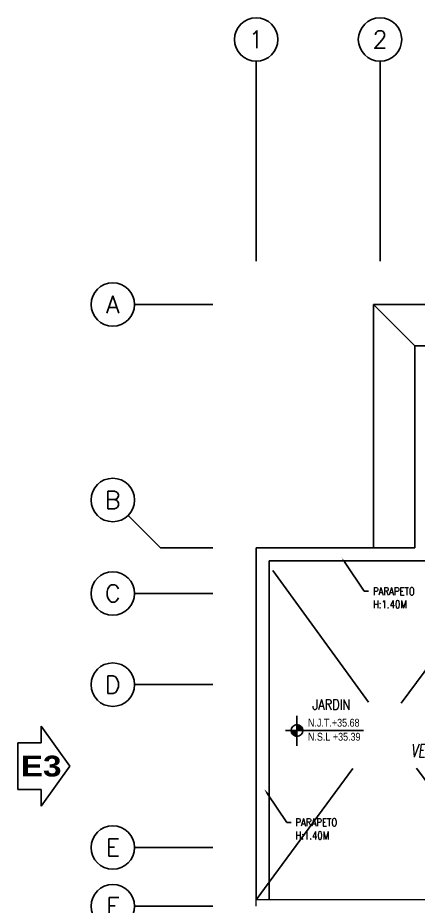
# Model space of a CAD drawing. Header units: millimetres. Extents: x -3 to 53, y -269 to 39.
# Drawn here: x -2.74 to 1.86, y -157.09 to -146.86 of the extents above; entities that cross this region are included whole.
import ezdxf
from ezdxf import colors
from ezdxf.entities.mleader import LeaderData, LeaderLine
from ezdxf.enums import TextEntityAlignment as Align
from ezdxf.math import Vec2, Vec3

# ---------------------------------------------------------------- set-up
doc = ezdxf.new("R2010")
doc.units = ezdxf.units.MM
doc.header["$LTSCALE"] = 15
for name, pattern in [('CENTER', [2, 1.25, -0.25, 0.25, -0.25]), ('HIDDEN2', [0.1875, 0.125, -0.0625]), ('PHANTOM', [63.5, 31.75, -6.35, 6.35, -6.35, 6.35, -6.35]), ('PHANTOM2', [1.25, 0.625, -0.125, 0.125, -0.125, 0.125, -0.125])]:
    doc.linetypes.add(name, pattern=pattern)
doc.layers.get('0').update_dxf_attribs({"color": 250})
for name, color, linetype in [('A-CORTE', 250, 'CENTER'), ('A-EJES', 251, 'PHANTOM'), ('A-LINEAS', 250, 'Continuous'), ('A-MURO BAJO', 251, 'Continuous'), ('A-NIVELES-NPT', 252, 'Continuous'), ('A-PROYECCIONES', 250, 'HIDDEN2'), ('A-TEXTO-AMBIENTE', 252, 'Continuous'), ('A-TEXTO-INDICACIONES', 250, 'Continuous'), ('L3 Equipos y Ductos', 160, 'Continuous'), ('L6 Linea fina', 141, 'Continuous')]:
    doc.layers.add(name, color=color, linetype=linetype)
doc.layers.add('A-MUROS', color=252, linetype='Continuous', lineweight=30)
doc.layers.add('DLP_MURO ALTO', color=250, linetype='Continuous', lineweight=20)
doc.styles.add('JNV ING', font='romans.shx', dxfattribs={"width": 0.7, "oblique": 8, "height": 0.15})
doc.styles.add('R140', font='', dxfattribs={"height": 3.55})
doc.styles.add('R160-75', font='', dxfattribs={"height": 0.6})
doc.styles.add('R80', font='ARIALN.TTF', dxfattribs={"height": 2.03})
doc.styles.add('ROMANS', font='romans.shx', dxfattribs={"width": 0.8})
doc.styles.add('TXT_COTAS', font='romans.shx', dxfattribs={"width": 0.8})
doc.styles.get('R140').set_extended_font_data('Arial Black', bold=True)
doc.styles.get('R160-75').set_extended_font_data('Arial Black', bold=True)

# ---------------------------------------------------------------- blocks, each defined once
blk = doc.blocks.new('SIM NIVEL PLANTA')
at = {"linetype": 'Continuous'}
h = blk.add_hatch(dxfattribs=at)
h.set_pattern_fill('_USER', color=256, scale=0.089997, angle=45, style=0, pattern_type=0)
h.set_pattern_definition([(45, (31854.49523, 23864.84028), (-0.06363728001, 0.06363728001), [])])
h.paths.add_polyline_path([(-17.33, 0), (-15.98, 0, 0.409209), (-17.33, 1.33)])
h.paths.add_polyline_path([(-18.68, 0, 0.004279), (-18.68, -0.02, 0.414214), (-17.33, -1.37), (-17.33, 0)])
for p, q in [((-17.33, -3.58), (-17.33, 3.34)), ((-2, 0), (-20, 0))]:
    blk.add_line(p, q)
blk.add_circle((-17.33, -0.02), 1.35, dxfattribs=at)
at = {"style": 'R80'}
blk.add_attdef('N.P.T.+0.00', text='', height=1.8, dxfattribs=at).set_placement((-8.87, 1.77), align=Align.MIDDLE_CENTER)
blk = doc.blocks.new('*U107')
blk.add_lwpolyline([(-4.5, 4.5), (0, 4.5), (0, 7.71), (5.54, 0), (0, -7.71), (0, -4.5), (-4.5, -4.5)], close=True)
at = {"linetype": 'Continuous', "style": 'R140'}
blk.add_attdef('ELEVACION', text='', height=3.55, dxfattribs=at).set_placement((0, 0), align=Align.MIDDLE_CENTER)
blk = doc.blocks.new('Cortes-Elev.')
at = {"layer": 'A-CORTE', "linetype": 'CENTER', "ltscale": 0.5}
ref = blk.add_blockref('*U107', (-2.474, 30.737), dxfattribs=dict(at, xscale=0.05980032655866058, yscale=0.05980032655866058, zscale=0.05980032655866058))
ref.add_attrib('ELEVACION', 'E3', dxfattribs={"layer": '0', "linetype": 'Continuous', "height": 0.2392, "style": 'R160-75'}).set_placement((-2.474, 30.738), align=Align.MIDDLE_CENTER)
blk = doc.blocks.new('Ejes_Torre G')
at = {"layer": 'A-EJES', "linetype": 'PHANTOM2', "ltscale": 0.5}
blk.add_line((-1.1, 11.05), (-1.473, 11.423), dxfattribs=at)
for points in [[(0, 16.65), (0, 14.35)], [(1.425, 16.65), (1.425, 14.35)], [(-1.4, 13.85), (-0.5, 13.85)], [(-1.1, 11.05), (-0.5, 11.05)], [(-1.4, 10.525), (-0.5, 10.525)], [(-1.4, 9.475), (-0.5, 9.475)], [(-1.4, 7.6), (-0.5, 7.6)], [(-1.4, 6.925), (-0.5, 6.925)]]:
    blk.add_lwpolyline(points, dxfattribs=at)
at = {"layer": 'A-EJES', "linetype": 'Continuous'}
for centre in [(0, 16.9), (1.425, 16.9), (-1.65, 13.85), (-1.65, 11.6), (-1.65, 10.525), (-1.65, 9.475), (-1.65, 7.6), (-1.65, 6.925)]:
    blk.add_circle(centre, 0.25, dxfattribs=at)
at = {"layer": 'A-EJES', "linetype": 'Continuous', "style": 'ROMANS'}
for s, p in [('1', (0, 16.9)), ('2', (1.425, 16.9)), ('A', (-1.65, 13.85)), ('B', (-1.65, 11.6)), ('C', (-1.65, 10.525)), ('D', (-1.65, 9.475)), ('E', (-1.65, 7.6)), ('F', (-1.65, 6.925))]:
    blk.add_text(s, height=0.2, dxfattribs=at).set_placement(p, align=Align.MIDDLE_CENTER)
blk = doc.blocks.new('A$Cf63d7a2a')
at = {"layer": 'L6 Linea fina'}
ml = blk.add_multileader_mtext('Standard', dxfattribs=at)
ml.set_content('VENTILACIÓN\\PNATURAL', color=12, style='JNV ING')
ml.set_leader_properties(color=256, linetype='ByLayer', lineweight=-1)
ml.build(insert=Vec2(0, 0))
ml.multileader.update_dxf_attribs({"dogleg_length": 0.05, "arrow_head_size": 0.15})
ctx = ml.context
ctx.base_point, ctx.char_height, ctx.arrow_head_size, ctx.landing_gap_size, ctx.plane_origin = Vec3(1.363, -2.222), 0.15, 0.15, 0.07, Vec3(3.103, -2.632)
ctx.text_align_type = 2
notes = []
notes.append((ctx, [(0, (1, 1, 0), (2.478, -2.222), (-1, 0), 0.05, [(0, [(3.103, -2.632)], 0, [])])]))
ctx.mtext.insert, ctx.mtext.alignment, ctx.mtext.flow_direction = Vec3(2.358, -2.147), 3, 5
for ctx, leaders in notes:
    for number, flags, end, landing, length, lines in leaders:
        leader = LeaderData()
        leader.index, (leader.has_last_leader_line, leader.has_dogleg_vector, leader.attachment_direction) = number, flags
        leader.last_leader_point, leader.dogleg_vector, leader.dogleg_length = Vec3(end), Vec3(landing), length
        for number, points, colour, breaks in lines:
            line = LeaderLine()
            line.index, line.vertices, line.color, line.breaks = number, Vec3.list(points), colors.encode_raw_color(colour), breaks
            leader.lines.append(line)
        ctx.leaders.append(leader)

msp = doc.modelspace()

# ---------------------------------------------------------------- linework, layer by layer
at = {"layer": 'A-LINEAS'}
msp.add_line((1.35, -150.1644), (1.825, -150.6393), dxfattribs=at)
msp.add_lwpolyline([(15.1, -150.6393), (15.1, -150.1643), (1.35, -150.1644), (1.35, -152.9643)], dxfattribs=at)
at = {"layer": 'A-MURO BAJO'}
for p, q in [((10.35, -150.6393), (1.825, -150.6393)), ((1.825, -150.6393), (1.825, -152.9643)), ((1.825, -152.9643), (0, -152.9643)), ((0, -152.9643), (0, -157.0143)), ((1.975, -153.1143), (0.15, -153.1143)), ((0.15, -153.1143), (0.15, -157.0143))]:
    msp.add_line(p, q, dxfattribs=at)
at = {"layer": 'A-PROYECCIONES'}
msp.add_line((2.95, -157.0143), (0, -152.9643), dxfattribs=at)
msp.add_lwpolyline([(0, -157.0143), (4.7, -150.6393)], dxfattribs=at)
at = {"layer": 'DLP_MURO ALTO'}
for p in [(2.95, -157.0143), (0, -157.0893)]:
    msp.add_line(p, (0, -157.0143), dxfattribs=at)

# ---------------------------------------------------------------- block references
at = {"layer": 'A-CORTE'}
msp.add_blockref('Cortes-Elev.', (0, -186.2143), dxfattribs=at)
at = {"layer": 'A-MUROS'}
msp.add_blockref('Ejes_Torre G', (0, -164.0143), dxfattribs=at)
at = {"layer": 'A-NIVELES-NPT', "xscale": 0.05, "yscale": 0.05, "zscale": 0.05}
msp.add_blockref('SIM NIVEL PLANTA', (1.3361, -155.066), dxfattribs=at).add_auto_attribs({'N.P.T.+0.00': 'N.J.T.+35.68'})
at = {"layer": 'L3 Equipos y Ductos'}
msp.add_blockref('A$Cf63d7a2a', (0.2803, -153.0764), dxfattribs=at)

# ---------------------------------------------------------------- texts
at = {"layer": 'A-NIVELES-NPT', "insert": (0.5959, -155.0937), "char_height": 0.09, "attachment_point": 1, "style": 'R80'}
msp.add_mtext_dynamic_manual_height_columns('N.S.L +35.39', width=0.609411, gutter_width=12.5, heights=[0], dxfattribs=at)
at = {"layer": 'A-TEXTO-AMBIENTE', "style": 'ROMANS', "width": 0.8}
msp.add_text('JARDIN', height=0.12, dxfattribs=at).set_placement((0.8652, -154.8286, 0), align=Align.CENTER)

# ---------------------------------------------------------------- leaders
at = {"layer": 'A-TEXTO-INDICACIONES'}
ml = msp.add_multileader_mtext('Standard', dxfattribs=at)
ml.set_content('\\pxsm1;PARAPETO\\P\\pt16;H:1.40M', color=256, style='TXT_COTAS')
ml.set_leader_properties(color=256)
ml.build(insert=Vec2(0, 0))
ml.multileader.update_dxf_attribs({"dogleg_length": 0.05, "arrow_head_size": 0.07})
ctx = ml.context
ctx.base_point, ctx.char_height, ctx.arrow_head_size, ctx.landing_gap_size, ctx.plane_origin = Vec3(1.2935, -153.4648), 0.09, 0.07, 0.05, Vec3(0.8498, -153.3879)
notes = []
notes.append((ctx, [(0, (1, 1, 0), (1.2435, -153.4648), (1, 0), 0.05, [(0, [(0.9849, -153.079)], 0, [])])]))
ctx.mtext.insert, ctx.mtext.width, ctx.mtext.defined_height, ctx.mtext.flow_direction = Vec3(1.3435, -153.4198), 1.024058, 0.5146, 5
ml = msp.add_multileader_mtext('Standard', dxfattribs=at)
ml.set_content('\\pxsm1;PARAPETO\\P\\pt16;H:1.40M', color=256, style='TXT_COTAS')
ml.set_leader_properties(color=256)
ml.build(insert=Vec2(0, 0))
ml.multileader.update_dxf_attribs({"dogleg_length": 0.05, "arrow_head_size": 0.07})
ctx = ml.context
ctx.base_point, ctx.char_height, ctx.arrow_head_size, ctx.landing_gap_size, ctx.plane_origin = Vec3(0.401, -156.1246), 0.09, 0.07, 0.05, Vec3(-0.0427, -156.0477)
notes.append((ctx, [(0, (1, 1, 0), (0.351, -156.1246), (1, 0), 0.05, [(0, [(0.0924, -155.7387)], 0, [])])]))
ctx.mtext.insert, ctx.mtext.width, ctx.mtext.defined_height, ctx.mtext.flow_direction = Vec3(0.451, -156.0796), 1.024058, 0.5146, 5
for ctx, leaders in notes:
    for number, flags, end, landing, length, lines in leaders:
        leader = LeaderData()
        leader.index, (leader.has_last_leader_line, leader.has_dogleg_vector, leader.attachment_direction) = number, flags
        leader.last_leader_point, leader.dogleg_vector, leader.dogleg_length = Vec3(end), Vec3(landing), length
        for number, points, colour, breaks in lines:
            line = LeaderLine()
            line.index, line.vertices, line.color, line.breaks = number, Vec3.list(points), colors.encode_raw_color(colour), breaks
            leader.lines.append(line)
        ctx.leaders.append(leader)

doc.saveas('drawing.dxf')
